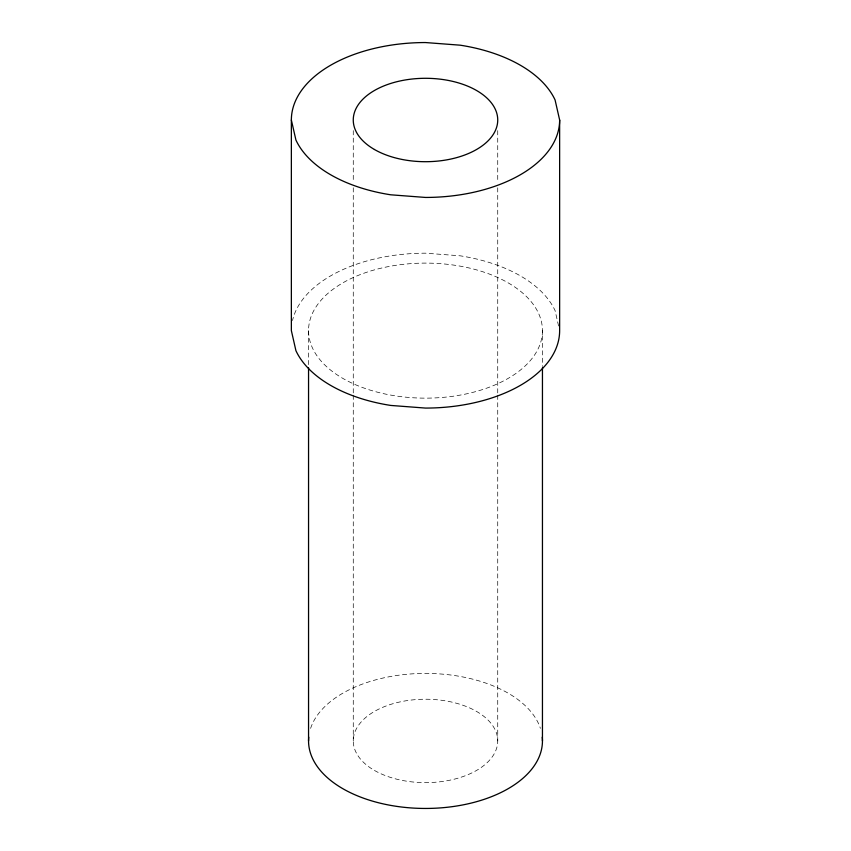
<?xml version="1.0" encoding="UTF-8"?>
<svg xmlns="http://www.w3.org/2000/svg" width="851" height="851" viewBox="0 0 851 851"><rect width="100%" height="100%" fill="white"/><g stroke="black" fill="none" stroke-linecap="round" stroke-linejoin="round"><path stroke-width="0.64" stroke-dasharray="4.25 3.19" d="M558.586 325.986L555.075 310.583A134.139 77.452 0 0 0 460.221 255.821L425.5 253.183A134.139 77.452 0 0 0 292.51 320.519M542.449 330.624A116.949 67.516 0 0 1 367.026 389.098A116.949 67.516 0 0 1 367.026 272.15A116.949 67.516 0 0 1 542.449 330.624L542.449 366.483M497.729 130.629L497.729 182.486M497.729 187.805L497.729 393.896M497.729 395.226L497.729 740.934M353.271 130.629L353.271 182.486M353.271 187.805L353.271 393.896M353.271 395.226L353.271 740.934M308.551 330.624L308.551 366.483M310.604 728.36A116.949 67.516 0 0 1 425.5 673.418A116.949 67.516 0 0 1 540.396 728.36M374.429 770.421A72.229 41.699 0 0 0 495.271 751.731A72.229 41.699 0 0 0 406.81 700.65A72.229 41.699 0 0 0 374.429 770.421"/><path stroke-width="1.28" d="M559.639 120.002L555.075 99.95A134.139 77.452 0 0 0 460.221 45.188L425.5 42.55A134.139 77.452 0 0 0 291.361 120.002L291.361 330.624L295.925 350.676A134.139 77.452 0 0 0 390.779 405.438L425.5 408.076A134.139 77.452 0 0 0 559.639 330.624L559.639 120.002A134.139 77.452 0 0 1 425.5 197.443L390.779 194.805A134.139 77.452 0 0 1 295.925 140.043L291.361 120.002M542.449 367.802L542.449 740.934M308.551 367.802L308.551 740.934M542.268 737.168A116.949 67.516 0 0 1 425.5 808.45A116.949 67.516 0 0 1 308.732 737.168M374.429 149.489A72.229 41.699 0 0 0 495.271 130.788A72.229 41.699 0 0 0 406.81 79.717A72.229 41.699 0 0 0 374.429 149.489"/></g></svg>
